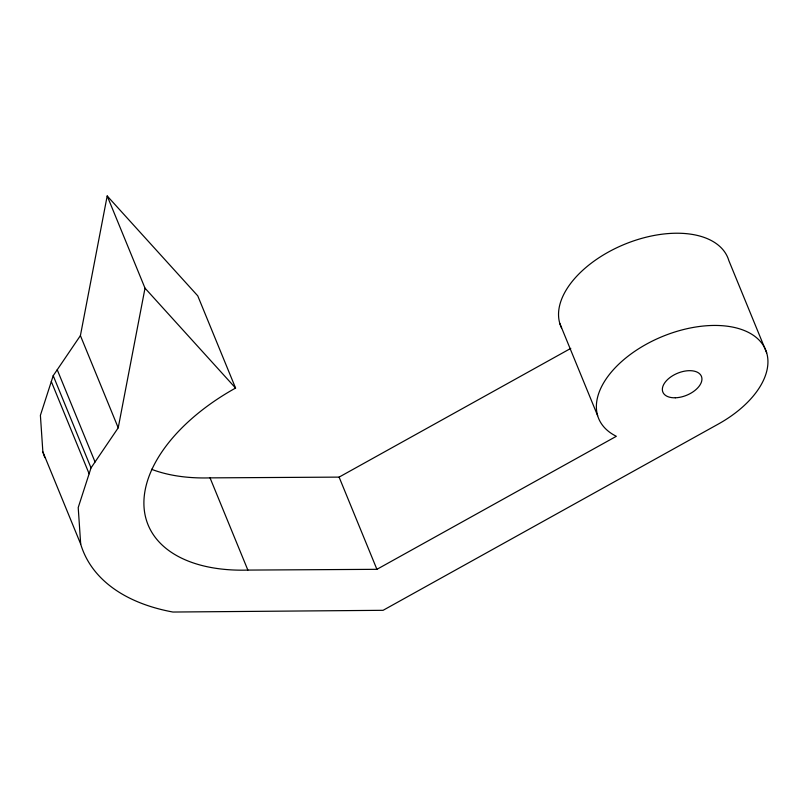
<?xml version="1.0" encoding="UTF-8"?>
<svg xmlns="http://www.w3.org/2000/svg" width="808" height="808" viewBox="0 0 808 808"><rect width="100%" height="100%" fill="white"/><g stroke="black" fill="none" stroke-linecap="round" stroke-linejoin="round"><path stroke-width="1.21" d="M80.406 335.613L107.191 195.96L197.758 295.849L235.572 388.062A166.66 95.354 -22.3 0 0 144.036 507.212A166.66 95.354 -22.3 0 0 247.864 570.084L376.912 569.327L616.342 436.3A90.274 51.651 -22.3 0 1 633.058 352.5A90.274 51.651 -22.3 0 1 756.52 337.694A90.274 51.651 -22.3 0 1 718.282 424.079L383.083 610.313L172.952 612.04A236.704 135.431 -22.3 0 1 80.689 544.077L42.864 451.864L40.4 415.342L53.207 375.69L80.406 335.613L118.221 427.816L91.021 467.903L78.214 507.555L80.689 544.077M118.221 427.816L145.016 288.173L107.191 195.96M151.5 469.276A166.66 95.354 -22.3 0 0 210.04 477.871L339.097 477.114L570.791 348.379M145.016 288.173L235.572 388.062M766.661 352.783L728.836 260.57A90.274 51.651 -22.3 0 0 625.574 243.885A90.274 51.651 -22.3 0 0 561.6 328.038M559.813 323.463L597.637 415.676M339.097 477.114L376.912 569.327M210.04 477.871L247.864 570.084M57.227 369.761L95.051 461.974M53.207 375.69L91.021 467.903M51.308 381.558L89.133 473.771M44.824 457.621A236.704 135.431 -22.3 0 1 42.864 451.864M675.347 397.788A20.836 11.918 -22.3 0 0 701.647 376.972A20.836 11.918 -22.3 0 0 669.448 377.932A20.836 11.918 -22.3 0 0 675.347 397.788"/></g></svg>
